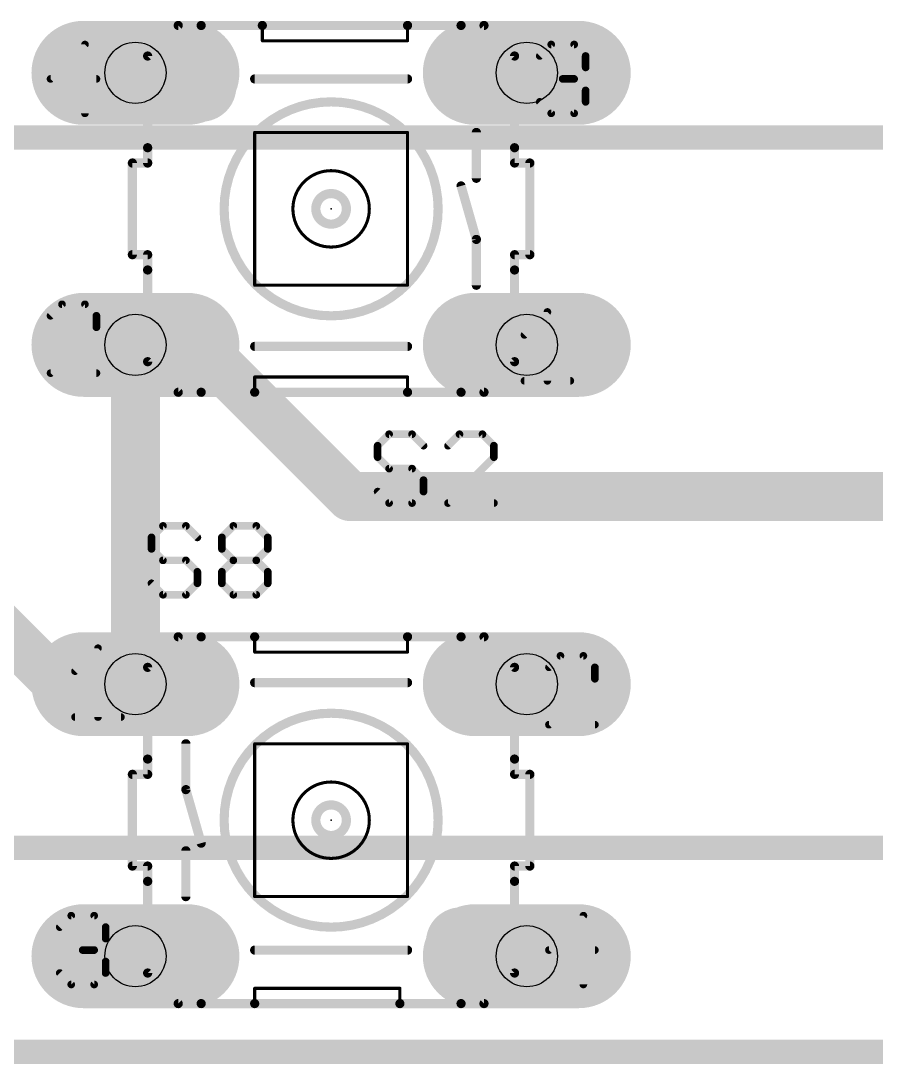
# Model space of a CAD drawing. Extents: x -0.24 to 4.18, y -0.6 to 2.96.
# Drawn here: x 1.222 to 1.781, y 0.574 to 1.257 of the extents above; entities that cross this region are included whole.
import ezdxf

# ---------------------------------------------------------------- set-up
doc = ezdxf.new("R2010")
doc.units = 0
for name, color, linetype in [('1', 22, 'CONTINUOUS'), ('16', 175, 'CONTINUOUS'), ('17', 82, 'CONTINUOUS'), ('21', 253, 'CONTINUOUS'), ('23', 7, 'CONTINUOUS'), ('25', 253, 'CONTINUOUS'), ('29', 253, 'CONTINUOUS'), ('30', 253, 'CONTINUOUS'), ('44', 253, 'CONTINUOUS'), ('51', 253, 'CONTINUOUS')]:
    doc.layers.add(name, color=color, linetype=linetype)

# ---------------------------------------------------------------- blocks, each defined once
blk = doc.blocks.new('LONGP100')
at = {"const_width": 1}
blk.add_lwpolyline([(-0.5, 0), (0.5, 0)], dxfattribs=at)
at = {"const_width": 0.5}
for points in [[(-0.5, 0.25, 1), (-0.5, -0.25)], [(0.5, -0.25, 1), (0.5, 0.25)]]:
    blk.add_lwpolyline(points, format="xyb", dxfattribs=at)

msp = doc.modelspace()

# ---------------------------------------------------------------- linework, layer by layer
at = {"layer": '1', "const_width": 0.032}
for points in [[(1.297, 0.8231), (1.297, 1.0451)], [(1.297, 1.0451), (1.33827, 1.0451)], [(1.33827, 1.0451), (1.43755, 0.94582)], [(1.43755, 0.94582), (2.06329, 0.94582)], [(1.2465, 0.8231), (1.19913, 0.87047)], [(1.297, 0.8231), (1.2465, 0.8231)]]:
    msp.add_lwpolyline(points, dxfattribs=at)
at = {"layer": '1', "const_width": 0.016}
for points in [[(1.305, 1.0451, 1), (1.289, 1.0451)], [(1.297, 1.0531, 1), (1.297, 1.0371)], [(1.343927, 1.050757, 1), (1.332613, 1.039443)], [(1.33827, 1.0371, 1), (1.33827, 1.0531)], [(1.43755, 0.95382, 1), (1.43755, 0.93782)], [(1.431893, 0.940163, 1), (1.443207, 0.951477)], [(1.2465, 0.8311, 1), (1.2465, 0.8151)], [(1.240843, 0.817443, 1), (1.252157, 0.828757)], [(1.297, 0.8151, 1), (1.297, 0.8311)], [(1.289, 0.8231, 1), (1.305, 0.8231)]]:
    msp.add_lwpolyline(points, format="xyb", dxfattribs=at)
at = {"layer": '16', "const_width": 0.016}
for points in [[(2.24029, 1.18085), (1.090089, 1.18085)], [(3.01595, 0.71595), (0.36482, 0.71595)], [(2.40096, 0.58249), (1.09554, 0.58249)]]:
    msp.add_lwpolyline(points, dxfattribs=at)
at = {"layer": '21'}
for points, const_width in [([(1.38, 1.2541), (1.34, 1.2541)], 0.006), ([(1.475, 1.2541), (1.38, 1.2541)], 0.006), ([(1.51, 1.2541), (1.475, 1.2541)], 0.006), ([(1.38, 1.2441), (1.38, 1.2541)], 0.002), ([(1.475, 1.2441), (1.475, 1.2541)], 0.002), ([(1.38, 1.2441), (1.475, 1.2441)], 0.002), ([(1.305, 1.1641), (1.305, 1.1741)], 0.006), ([(1.545, 1.1641), (1.545, 1.1741)], 0.006), ([(1.295, 1.1641), (1.305, 1.1641)], 0.006), ([(1.295, 1.1641), (1.295, 1.1041)], 0.006), ([(1.545, 1.1641), (1.555, 1.1641)], 0.006), ([(1.555, 1.1041), (1.555, 1.1641)], 0.006), ([(1.305, 1.1041), (1.295, 1.1041)], 0.006), ([(1.305, 1.1041), (1.305, 1.0941)], 0.006), ([(1.555, 1.1041), (1.545, 1.1041)], 0.006), ([(1.545, 1.1041), (1.545, 1.0941)], 0.006), ([(1.375, 1.0241), (1.475, 1.0241)], 0.002), ([(1.375, 1.0241), (1.375, 1.0141)], 0.002), ([(1.475, 1.0141), (1.475, 1.0241)], 0.002), ([(1.34, 1.0141), (1.375, 1.0141)], 0.006), ([(1.375, 1.0141), (1.475, 1.0141)], 0.006), ([(1.475, 1.0141), (1.51, 1.0141)], 0.006), ([(1.375, 0.8541), (1.34, 0.8541)], 0.006), ([(1.475, 0.8541), (1.375, 0.8541)], 0.006), ([(1.375, 0.8541), (1.375, 0.8441)], 0.002), ([(1.51, 0.8541), (1.475, 0.8541)], 0.006), ([(1.475, 0.8441), (1.475, 0.8541)], 0.002), ([(1.475, 0.8441), (1.375, 0.8441)], 0.002), ([(1.305, 0.7641), (1.305, 0.7741)], 0.006), ([(1.545, 0.7641), (1.545, 0.7741)], 0.006), ([(1.295, 0.7641), (1.305, 0.7641)], 0.006), ([(1.295, 0.7641), (1.295, 0.7041)], 0.006), ([(1.545, 0.7641), (1.555, 0.7641)], 0.006), ([(1.555, 0.7041), (1.555, 0.7641)], 0.006), ([(1.305, 0.7041), (1.295, 0.7041)], 0.006), ([(1.305, 0.7041), (1.305, 0.6941)], 0.006), ([(1.555, 0.7041), (1.545, 0.7041)], 0.006), ([(1.545, 0.7041), (1.545, 0.6941)], 0.006), ([(1.47, 0.6241), (1.375, 0.6241)], 0.002), ([(1.375, 0.6241), (1.375, 0.6141)], 0.002), ([(1.47, 0.6241), (1.47, 0.6141)], 0.002), ([(1.34, 0.6141), (1.375, 0.6141)], 0.006), ([(1.375, 0.6141), (1.47, 0.6141)], 0.006), ([(1.47, 0.6141), (1.51, 0.6141)], 0.006)]:
    msp.add_lwpolyline(points, dxfattribs=dict(at, const_width=const_width))
for points, const_width in [([(1.34, 1.2556, 1), (1.34, 1.2526)], 0.003), ([(1.38, 1.2556, 1), (1.38, 1.2526)], 0.003), ([(1.38, 1.2526, 1), (1.38, 1.2556)], 0.003), ([(1.475, 1.2556, 1), (1.475, 1.2526)], 0.003), ([(1.475, 1.2526, 1), (1.475, 1.2556)], 0.003), ([(1.51, 1.2526, 1), (1.51, 1.2556)], 0.003), ([(1.3805, 1.2541, 1), (1.3795, 1.2541)], 0.001), ([(1.4755, 1.2541, 1), (1.4745, 1.2541)], 0.001), ([(1.38, 1.2446, 1), (1.38, 1.2436)], 0.001), ([(1.3795, 1.2441, 1), (1.3805, 1.2441)], 0.001), ([(1.4745, 1.2441, 1), (1.4755, 1.2441)], 0.001), ([(1.475, 1.2436, 1), (1.475, 1.2446)], 0.001), ([(1.425, 1.0641, 1), (1.425, 1.2041, 1), (1.425, 1.0641)], 0.006), ([(1.3065, 1.1741, 1), (1.3035, 1.1741)], 0.003), ([(1.5465, 1.1741, 1), (1.5435, 1.1741)], 0.003), ([(1.295, 1.1656, 1), (1.295, 1.1626)], 0.003), ([(1.2965, 1.1641, 1), (1.2935, 1.1641)], 0.003), ([(1.3035, 1.1641, 1), (1.3065, 1.1641)], 0.003), ([(1.305, 1.1626, 1), (1.305, 1.1656)], 0.003), ([(1.545, 1.1656, 1), (1.545, 1.1626)], 0.003), ([(1.5435, 1.1641, 1), (1.5465, 1.1641)], 0.003), ([(1.5565, 1.1641, 1), (1.5535, 1.1641)], 0.003), ([(1.555, 1.1626, 1), (1.555, 1.1656)], 0.003), ([(1.425, 1.1241, 1), (1.425, 1.1441, 1), (1.425, 1.1241)], 0.006), ([(1.295, 1.1056, 1), (1.295, 1.1026)], 0.003), ([(1.3065, 1.1041, 1), (1.3035, 1.1041)], 0.003), ([(1.305, 1.1026, 1), (1.305, 1.1056)], 0.003), ([(1.545, 1.1056, 1), (1.545, 1.1026)], 0.003), ([(1.5465, 1.1041, 1), (1.5435, 1.1041)], 0.003), ([(1.555, 1.1026, 1), (1.555, 1.1056)], 0.003), ([(1.2935, 1.1041, 1), (1.2965, 1.1041)], 0.003), ([(1.5535, 1.1041, 1), (1.5565, 1.1041)], 0.003), ([(1.3035, 1.0941, 1), (1.3065, 1.0941)], 0.003), ([(1.5435, 1.0941, 1), (1.5465, 1.0941)], 0.003), ([(1.375, 1.0246, 1), (1.375, 1.0236)], 0.001), ([(1.3755, 1.0241, 1), (1.3745, 1.0241)], 0.001), ([(1.4755, 1.0241, 1), (1.4745, 1.0241)], 0.001), ([(1.475, 1.0236, 1), (1.475, 1.0246)], 0.001), ([(1.34, 1.0156, 1), (1.34, 1.0126)], 0.003), ([(1.375, 1.0156, 1), (1.375, 1.0126)], 0.003), ([(1.375, 1.0126, 1), (1.375, 1.0156)], 0.003), ([(1.475, 1.0156, 1), (1.475, 1.0126)], 0.003), ([(1.475, 1.0126, 1), (1.475, 1.0156)], 0.003), ([(1.51, 1.0126, 1), (1.51, 1.0156)], 0.003), ([(1.3745, 1.0141, 1), (1.3755, 1.0141)], 0.001), ([(1.4745, 1.0141, 1), (1.4755, 1.0141)], 0.001), ([(1.34, 0.8556, 1), (1.34, 0.8526)], 0.003), ([(1.375, 0.8556, 1), (1.375, 0.8526)], 0.003), ([(1.375, 0.8526, 1), (1.375, 0.8556)], 0.003), ([(1.3755, 0.8541, 1), (1.3745, 0.8541)], 0.001), ([(1.475, 0.8556, 1), (1.475, 0.8526)], 0.003), ([(1.475, 0.8526, 1), (1.475, 0.8556)], 0.003), ([(1.4755, 0.8541, 1), (1.4745, 0.8541)], 0.001), ([(1.51, 0.8526, 1), (1.51, 0.8556)], 0.003), ([(1.375, 0.8446, 1), (1.375, 0.8436)], 0.001), ([(1.3745, 0.8441, 1), (1.3755, 0.8441)], 0.001), ([(1.4745, 0.8441, 1), (1.4755, 0.8441)], 0.001), ([(1.475, 0.8436, 1), (1.475, 0.8446)], 0.001), ([(1.425, 0.6641, 1), (1.425, 0.8041, 1), (1.425, 0.6641)], 0.006), ([(1.3065, 0.7741, 1), (1.3035, 0.7741)], 0.003), ([(1.5465, 0.7741, 1), (1.5435, 0.7741)], 0.003), ([(1.295, 0.7656, 1), (1.295, 0.7626)], 0.003), ([(1.2965, 0.7641, 1), (1.2935, 0.7641)], 0.003), ([(1.3035, 0.7641, 1), (1.3065, 0.7641)], 0.003), ([(1.305, 0.7626, 1), (1.305, 0.7656)], 0.003), ([(1.545, 0.7656, 1), (1.545, 0.7626)], 0.003), ([(1.5435, 0.7641, 1), (1.5465, 0.7641)], 0.003), ([(1.5565, 0.7641, 1), (1.5535, 0.7641)], 0.003), ([(1.555, 0.7626, 1), (1.555, 0.7656)], 0.003), ([(1.425, 0.7241, 1), (1.425, 0.7441, 1), (1.425, 0.7241)], 0.006), ([(1.295, 0.7056, 1), (1.295, 0.7026)], 0.003), ([(1.2935, 0.7041, 1), (1.2965, 0.7041)], 0.003), ([(1.3065, 0.7041, 1), (1.3035, 0.7041)], 0.003), ([(1.305, 0.7026, 1), (1.305, 0.7056)], 0.003), ([(1.545, 0.7056, 1), (1.545, 0.7026)], 0.003), ([(1.5465, 0.7041, 1), (1.5435, 0.7041)], 0.003), ([(1.5535, 0.7041, 1), (1.5565, 0.7041)], 0.003), ([(1.555, 0.7026, 1), (1.555, 0.7056)], 0.003), ([(1.3035, 0.6941, 1), (1.3065, 0.6941)], 0.003), ([(1.5435, 0.6941, 1), (1.5465, 0.6941)], 0.003), ([(1.375, 0.6246, 1), (1.375, 0.6236)], 0.001), ([(1.3755, 0.6241, 1), (1.3745, 0.6241)], 0.001), ([(1.4705, 0.6241, 1), (1.4695, 0.6241)], 0.001), ([(1.47, 0.6236, 1), (1.47, 0.6246)], 0.001), ([(1.34, 0.6156, 1), (1.34, 0.6126)], 0.003), ([(1.375, 0.6156, 1), (1.375, 0.6126)], 0.003), ([(1.375, 0.6126, 1), (1.375, 0.6156)], 0.003), ([(1.3745, 0.6141, 1), (1.3755, 0.6141)], 0.001), ([(1.47, 0.6156, 1), (1.47, 0.6126)], 0.003), ([(1.47, 0.6126, 1), (1.47, 0.6156)], 0.003), ([(1.4695, 0.6141, 1), (1.4705, 0.6141)], 0.001), ([(1.51, 0.6126, 1), (1.51, 0.6156)], 0.003)]:
    msp.add_lwpolyline(points, format="xyb", dxfattribs=dict(at, const_width=const_width))
at = {"layer": '23'}
for p in [(1.425, 1.1341), (1.425, 0.7341)]:
    msp.add_point(p, dxfattribs=at)
at = {"layer": '25', "const_width": 0.005}
for points in [[(1.462928, 0.986638), (1.455421, 0.979132)], [(1.477941, 0.986638), (1.462928, 0.986638)], [(1.485447, 0.979132), (1.477941, 0.986638)], [(1.508967, 0.986638), (1.501461, 0.979132)], [(1.52398, 0.986638), (1.508967, 0.986638)], [(1.531486, 0.979132), (1.52398, 0.986638)], [(1.455421, 0.979132), (1.455421, 0.971626)], [(1.531486, 0.971626), (1.531486, 0.979132)], [(1.455421, 0.971626), (1.462928, 0.964119)], [(1.501461, 0.9416), (1.531486, 0.971626)], [(1.462928, 0.964119), (1.477941, 0.964119)], [(1.477941, 0.964119), (1.485447, 0.956613)], [(1.485447, 0.956613), (1.485447, 0.949106)], [(1.462928, 0.9416), (1.455421, 0.949106)], [(1.485447, 0.949106), (1.477941, 0.9416)], [(1.477941, 0.9416), (1.462928, 0.9416)], [(1.531486, 0.9416), (1.501461, 0.9416)], [(1.315006, 0.926638), (1.3075, 0.919132)], [(1.330019, 0.926638), (1.315006, 0.926638)], [(1.337526, 0.919132), (1.330019, 0.926638)], [(1.353539, 0.919132), (1.361046, 0.926638)], [(1.361046, 0.926638), (1.376058, 0.926638)], [(1.376058, 0.926638), (1.383565, 0.919132)], [(1.3075, 0.919132), (1.3075, 0.911626)], [(1.353539, 0.911626), (1.353539, 0.919132)], [(1.383565, 0.919132), (1.383565, 0.911626)], [(1.3075, 0.911626), (1.315006, 0.904119)], [(1.361046, 0.904119), (1.353539, 0.911626)], [(1.383565, 0.911626), (1.376058, 0.904119)], [(1.315006, 0.904119), (1.330019, 0.904119)], [(1.330019, 0.904119), (1.337526, 0.896613)], [(1.353539, 0.896613), (1.361046, 0.904119)], [(1.361046, 0.904119), (1.376058, 0.904119)], [(1.376058, 0.904119), (1.383565, 0.896613)], [(1.337526, 0.896613), (1.337526, 0.889106)], [(1.353539, 0.889106), (1.353539, 0.896613)], [(1.383565, 0.896613), (1.383565, 0.889106)], [(1.315006, 0.8816), (1.3075, 0.889106)], [(1.337526, 0.889106), (1.330019, 0.8816)], [(1.361046, 0.8816), (1.353539, 0.889106)], [(1.383565, 0.889106), (1.376058, 0.8816)], [(1.330019, 0.8816), (1.315006, 0.8816)], [(1.376058, 0.8816), (1.361046, 0.8816)]]:
    msp.add_lwpolyline(points, dxfattribs=at)
at = {"layer": '25', "const_width": 0.0025}
for points in [[(1.462928, 0.987888, 1), (1.462928, 0.985388)], [(1.463812, 0.985755, 1), (1.462044, 0.987522)], [(1.478824, 0.987522, 1), (1.477057, 0.985755)], [(1.477941, 0.985388, 1), (1.477941, 0.987888)], [(1.508967, 0.987888, 1), (1.508967, 0.985388)], [(1.509851, 0.985755, 1), (1.508083, 0.987522)], [(1.524864, 0.987522, 1), (1.523096, 0.985755)], [(1.52398, 0.985388, 1), (1.52398, 0.987888)], [(1.456671, 0.979132, 1), (1.454171, 0.979132)], [(1.454537, 0.980016, 1), (1.456305, 0.978248)], [(1.484563, 0.978248, 1), (1.486331, 0.980016)], [(1.500577, 0.980016, 1), (1.502345, 0.978248)], [(1.532736, 0.979132, 1), (1.530236, 0.979132)], [(1.530602, 0.978248, 1), (1.53237, 0.980016)], [(1.456305, 0.972509, 1), (1.454537, 0.970742)], [(1.454171, 0.971626, 1), (1.456671, 0.971626)], [(1.530236, 0.971626, 1), (1.532736, 0.971626)], [(1.53237, 0.970742, 1), (1.530602, 0.972509)], [(1.462928, 0.965369, 1), (1.462928, 0.962869)], [(1.462044, 0.963235, 1), (1.463812, 0.965003)], [(1.478824, 0.965003, 1), (1.477057, 0.963235)], [(1.477941, 0.962869, 1), (1.477941, 0.965369)], [(1.486697, 0.956613, 1), (1.484197, 0.956613)], [(1.484563, 0.955729, 1), (1.486331, 0.957497)], [(1.456305, 0.94999, 1), (1.454537, 0.948223)], [(1.484197, 0.949106, 1), (1.486697, 0.949106)], [(1.486331, 0.948223, 1), (1.484563, 0.94999)], [(1.462928, 0.94285, 1), (1.462928, 0.94035)], [(1.462044, 0.940716, 1), (1.463812, 0.942484)], [(1.477057, 0.942484, 1), (1.478824, 0.940716)], [(1.477941, 0.94035, 1), (1.477941, 0.94285)], [(1.501461, 0.94285, 1), (1.501461, 0.94035)], [(1.500577, 0.942484, 1), (1.502345, 0.940716)], [(1.531486, 0.94035, 1), (1.531486, 0.94285)], [(1.315006, 0.927888, 1), (1.315006, 0.925388)], [(1.31589, 0.925755, 1), (1.314123, 0.927522)], [(1.330903, 0.927522, 1), (1.329135, 0.925755)], [(1.330019, 0.925388, 1), (1.330019, 0.927888)], [(1.361046, 0.927888, 1), (1.361046, 0.925388)], [(1.36193, 0.925755, 1), (1.360162, 0.927522)], [(1.376942, 0.927522, 1), (1.375175, 0.925755)], [(1.376058, 0.925388, 1), (1.376058, 0.927888)], [(1.30875, 0.919132, 1), (1.30625, 0.919132)], [(1.354789, 0.919132, 1), (1.352289, 0.919132)], [(1.384815, 0.919132, 1), (1.382315, 0.919132)], [(1.306616, 0.920016, 1), (1.308384, 0.918248)], [(1.336642, 0.918248, 1), (1.338409, 0.920016)], [(1.352655, 0.920016, 1), (1.354423, 0.918248)], [(1.382681, 0.918248, 1), (1.384449, 0.920016)], [(1.308384, 0.912509, 1), (1.306616, 0.910742)], [(1.30625, 0.911626, 1), (1.30875, 0.911626)], [(1.354423, 0.912509, 1), (1.352655, 0.910742)], [(1.352289, 0.911626, 1), (1.354789, 0.911626)], [(1.382315, 0.911626, 1), (1.384815, 0.911626)], [(1.384449, 0.910742, 1), (1.382681, 0.912509)], [(1.315006, 0.905369, 1), (1.315006, 0.902869)], [(1.314123, 0.903235, 1), (1.31589, 0.905003)], [(1.330903, 0.905003, 1), (1.329135, 0.903235)], [(1.330019, 0.902869, 1), (1.330019, 0.905369)], [(1.361046, 0.905369, 1), (1.361046, 0.902869)], [(1.36193, 0.903235, 1), (1.360162, 0.905003)], [(1.360162, 0.903235, 1), (1.36193, 0.905003)], [(1.376942, 0.905003, 1), (1.375175, 0.903235)], [(1.375175, 0.905003, 1), (1.376942, 0.903235)], [(1.376058, 0.902869, 1), (1.376058, 0.905369)], [(1.338776, 0.896613, 1), (1.336276, 0.896613)], [(1.336642, 0.895729, 1), (1.338409, 0.897497)], [(1.354789, 0.896613, 1), (1.352289, 0.896613)], [(1.352655, 0.897497, 1), (1.354423, 0.895729)], [(1.384815, 0.896613, 1), (1.382315, 0.896613)], [(1.382681, 0.895729, 1), (1.384449, 0.897497)], [(1.308384, 0.88999, 1), (1.306616, 0.888223)], [(1.336276, 0.889106, 1), (1.338776, 0.889106)], [(1.338409, 0.888223, 1), (1.336642, 0.88999)], [(1.354423, 0.88999, 1), (1.352655, 0.888223)], [(1.352289, 0.889106, 1), (1.354789, 0.889106)], [(1.382315, 0.889106, 1), (1.384815, 0.889106)], [(1.384449, 0.888223, 1), (1.382681, 0.88999)], [(1.315006, 0.88285, 1), (1.315006, 0.88035)], [(1.314123, 0.880716, 1), (1.31589, 0.882484)], [(1.329135, 0.882484, 1), (1.330903, 0.880716)], [(1.330019, 0.88035, 1), (1.330019, 0.88285)], [(1.361046, 0.88285, 1), (1.361046, 0.88035)], [(1.360162, 0.880716, 1), (1.36193, 0.882484)], [(1.375175, 0.882484, 1), (1.376942, 0.880716)], [(1.376058, 0.88035, 1), (1.376058, 0.88285)]]:
    msp.add_lwpolyline(points, format="xyb", dxfattribs=at)
at = {"layer": '44'}
for centre in [(1.297, 1.2231), (1.553, 1.2231), (1.297, 1.0451), (1.553, 1.0451), (1.297, 0.8231), (1.553, 0.8231), (1.297, 0.6451), (1.553, 0.6451)]:
    msp.add_circle(centre, 0.02, dxfattribs=at)
at = {"layer": '51'}
for points, const_width in [([(1.325, 1.2541), (1.305, 1.2341)], 0.006), ([(1.325, 1.2541), (1.34, 1.2541)], 0.006), ([(1.525, 1.2541), (1.51, 1.2541)], 0.006), ([(1.525, 1.2541), (1.545, 1.2341)], 0.006), ([(1.26398, 1.241638), (1.241461, 1.219119)], 0.005), ([(1.26398, 1.1966), (1.26398, 1.241638)], 0.005), ([(1.561461, 1.234132), (1.568967, 1.241638)], 0.005), ([(1.568967, 1.241638), (1.58398, 1.241638)], 0.005), ([(1.58398, 1.241638), (1.591486, 1.234132)], 0.005), ([(1.305, 1.2341), (1.305, 1.1741)], 0.006), ([(1.545, 1.2341), (1.545, 1.1741)], 0.006), ([(1.591486, 1.234132), (1.591486, 1.226626)], 0.005), ([(1.591486, 1.226626), (1.58398, 1.219119)], 0.005), ([(1.475, 1.2191), (1.375, 1.2191)], 0.006), ([(1.241461, 1.219119), (1.271486, 1.219119)], 0.005), ([(1.58398, 1.219119), (1.576474, 1.219119)], 0.005), ([(1.58398, 1.219119), (1.591486, 1.211613)], 0.005), ([(1.591486, 1.211613), (1.591486, 1.204106)], 0.005), ([(1.568967, 1.1966), (1.561461, 1.204106)], 0.005), ([(1.591486, 1.204106), (1.58398, 1.1966)], 0.005), ([(1.58398, 1.1966), (1.568967, 1.1966)], 0.005), ([(1.375, 1.1841), (1.475, 1.1841)], 0.002), ([(1.375, 1.1841), (1.375, 1.0841)], 0.002), ([(1.475, 1.0841), (1.475, 1.1841)], 0.002), ([(1.52, 1.1541), (1.52, 1.1841)], 0.006), ([(1.52, 1.1141), (1.51, 1.1491)], 0.006), ([(1.52, 1.0841), (1.52, 1.1141)], 0.006), ([(1.305, 1.0941), (1.305, 1.0341)], 0.006), ([(1.545, 1.0341), (1.545, 1.0941)], 0.006), ([(1.475, 1.0841), (1.375, 1.0841)], 0.002), ([(1.248967, 1.071638), (1.241461, 1.064132)], 0.005), ([(1.26398, 1.071638), (1.248967, 1.071638)], 0.005), ([(1.271486, 1.064132), (1.26398, 1.071638)], 0.005), ([(1.271486, 1.056626), (1.271486, 1.064132)], 0.005), ([(1.551461, 1.051626), (1.566474, 1.066638)], 0.005), ([(1.566474, 1.066638), (1.566474, 1.0216)], 0.005), ([(1.241461, 1.0266), (1.271486, 1.056626)], 0.005), ([(1.375, 1.0441), (1.475, 1.0441)], 0.006), ([(1.305, 1.0341), (1.325, 1.0141)], 0.006), ([(1.525, 1.0141), (1.545, 1.0341)], 0.006), ([(1.271486, 1.0266), (1.241461, 1.0266)], 0.005), ([(1.551461, 1.0216), (1.581486, 1.0216)], 0.005), ([(1.325, 1.0141), (1.34, 1.0141)], 0.006), ([(1.525, 1.0141), (1.51, 1.0141)], 0.006), ([(1.325, 0.8541), (1.305, 0.8341)], 0.006), ([(1.325, 0.8541), (1.34, 0.8541)], 0.006), ([(1.525, 0.8541), (1.51, 0.8541)], 0.006), ([(1.545, 0.8341), (1.525, 0.8541)], 0.006), ([(1.2575, 0.831626), (1.272513, 0.846638)], 0.005), ([(1.272513, 0.846638), (1.272513, 0.8016)], 0.005), ([(1.575006, 0.841638), (1.5675, 0.834132)], 0.005), ([(1.590019, 0.841638), (1.575006, 0.841638)], 0.005), ([(1.597526, 0.834132), (1.590019, 0.841638)], 0.005), ([(1.305, 0.8341), (1.305, 0.7741)], 0.006), ([(1.545, 0.7741), (1.545, 0.8341)], 0.006), ([(1.597526, 0.826626), (1.597526, 0.834132)], 0.005), ([(1.475, 0.8241), (1.375, 0.8241)], 0.006), ([(1.5675, 0.7966), (1.597526, 0.826626)], 0.005), ([(1.2575, 0.8016), (1.287526, 0.8016)], 0.005), ([(1.597526, 0.7966), (1.5675, 0.7966)], 0.005), ([(1.33, 0.7841), (1.33, 0.7541)], 0.006), ([(1.375, 0.7841), (1.375, 0.6841)], 0.002), ([(1.375, 0.7841), (1.475, 0.7841)], 0.002), ([(1.475, 0.6841), (1.475, 0.7841)], 0.002), ([(1.33, 0.7541), (1.34, 0.7191)], 0.006), ([(1.33, 0.7141), (1.33, 0.6841)], 0.006), ([(1.305, 0.6341), (1.305, 0.6941)], 0.006), ([(1.545, 0.6341), (1.545, 0.6941)], 0.006), ([(1.475, 0.6841), (1.375, 0.6841)], 0.002), ([(1.2475, 0.664132), (1.255006, 0.671638)], 0.005), ([(1.255006, 0.671638), (1.270019, 0.671638)], 0.005), ([(1.270019, 0.671638), (1.277526, 0.664132)], 0.005), ([(1.590019, 0.671638), (1.5675, 0.649119)], 0.005), ([(1.590019, 0.6266), (1.590019, 0.671638)], 0.005), ([(1.277526, 0.664132), (1.277526, 0.656626)], 0.005), ([(1.277526, 0.656626), (1.270019, 0.649119)], 0.005), ([(1.270019, 0.649119), (1.262513, 0.649119)], 0.005), ([(1.270019, 0.649119), (1.277526, 0.641613)], 0.005), ([(1.375, 0.6491), (1.475, 0.6491)], 0.006), ([(1.5675, 0.649119), (1.597526, 0.649119)], 0.005), ([(1.277526, 0.641613), (1.277526, 0.634106)], 0.005), ([(1.255006, 0.6266), (1.2475, 0.634106)], 0.005), ([(1.277526, 0.634106), (1.270019, 0.6266)], 0.005), ([(1.325, 0.6141), (1.305, 0.6341)], 0.006), ([(1.525, 0.6141), (1.545, 0.6341)], 0.006), ([(1.270019, 0.6266), (1.255006, 0.6266)], 0.005), ([(1.325, 0.6141), (1.34, 0.6141)], 0.006), ([(1.525, 0.6141), (1.51, 0.6141)], 0.006)]:
    msp.add_lwpolyline(points, dxfattribs=dict(at, const_width=const_width))
for points, const_width in [([(1.325, 1.2556, 1), (1.325, 1.2526)], 0.003), ([(1.326061, 1.253039, 1), (1.323939, 1.255161)], 0.003), ([(1.34, 1.2526, 1), (1.34, 1.2556)], 0.003), ([(1.51, 1.2556, 1), (1.51, 1.2526)], 0.003), ([(1.526061, 1.255161, 1), (1.523939, 1.253039)], 0.003), ([(1.525, 1.2526, 1), (1.525, 1.2556)], 0.003), ([(1.26523, 1.241638, 1), (1.26273, 1.241638)], 0.0025), ([(1.264864, 1.240755, 1), (1.263096, 1.242522)], 0.0025), ([(1.568967, 1.242888, 1), (1.568967, 1.240388)], 0.0025), ([(1.569851, 1.240755, 1), (1.568083, 1.242522)], 0.0025), ([(1.584864, 1.242522, 1), (1.583096, 1.240755)], 0.0025), ([(1.58398, 1.240388, 1), (1.58398, 1.242888)], 0.0025), ([(1.3065, 1.2341, 1), (1.3035, 1.2341)], 0.003), ([(1.303939, 1.235161, 1), (1.306061, 1.233039)], 0.003), ([(1.34, 1.1941, 1), (1.34, 1.2341, 1), (1.34, 1.1941)], 0.006), ([(1.51, 1.1991, 1), (1.51, 1.2391, 1), (1.51, 1.1991)], 0.006), ([(1.5465, 1.2341, 1), (1.5435, 1.2341)], 0.003), ([(1.543939, 1.233039, 1), (1.546061, 1.235161)], 0.003), ([(1.560577, 1.235016, 1), (1.562345, 1.233248)], 0.0025), ([(1.592736, 1.234132, 1), (1.590236, 1.234132)], 0.0025), ([(1.590602, 1.233248, 1), (1.59237, 1.235016)], 0.0025), ([(1.59237, 1.225742, 1), (1.590602, 1.227509)], 0.0025), ([(1.375, 1.2206, 1), (1.375, 1.2176)], 0.003), ([(1.475, 1.2176, 1), (1.475, 1.2206)], 0.003), ([(1.590236, 1.226626, 1), (1.592736, 1.226626)], 0.0025), ([(1.241461, 1.220369, 1), (1.241461, 1.217869)], 0.0025), ([(1.240577, 1.220003, 1), (1.242345, 1.218235)], 0.0025), ([(1.271486, 1.217869, 1), (1.271486, 1.220369)], 0.0025), ([(1.576474, 1.220369, 1), (1.576474, 1.217869)], 0.0025), ([(1.584864, 1.220003, 1), (1.583096, 1.218235)], 0.0025), ([(1.583096, 1.220003, 1), (1.584864, 1.218235)], 0.0025), ([(1.58398, 1.217869, 1), (1.58398, 1.220369)], 0.0025), ([(1.592736, 1.211613, 1), (1.590236, 1.211613)], 0.0025), ([(1.590602, 1.210729, 1), (1.59237, 1.212497)], 0.0025), ([(1.562345, 1.20499, 1), (1.560577, 1.203223)], 0.0025), ([(1.590236, 1.204106, 1), (1.592736, 1.204106)], 0.0025), ([(1.59237, 1.203223, 1), (1.590602, 1.20499)], 0.0025), ([(1.26273, 1.1966, 1), (1.26523, 1.1966)], 0.0025), ([(1.568967, 1.19785, 1), (1.568967, 1.19535)], 0.0025), ([(1.568083, 1.195716, 1), (1.569851, 1.197484)], 0.0025), ([(1.583096, 1.197484, 1), (1.584864, 1.195716)], 0.0025), ([(1.58398, 1.19535, 1), (1.58398, 1.19785)], 0.0025), ([(1.375, 1.1846, 1), (1.375, 1.1836)], 0.001), ([(1.3755, 1.1841, 1), (1.3745, 1.1841)], 0.001), ([(1.4755, 1.1841, 1), (1.4745, 1.1841)], 0.001), ([(1.475, 1.1836, 1), (1.475, 1.1846)], 0.001), ([(1.5215, 1.1841, 1), (1.5185, 1.1841)], 0.003), ([(1.3035, 1.1741, 1), (1.3065, 1.1741)], 0.003), ([(1.5435, 1.1741, 1), (1.5465, 1.1741)], 0.003), ([(1.425, 1.1091, 1), (1.425, 1.1591, 1), (1.425, 1.1091)], 0.002), ([(1.5185, 1.1541, 1), (1.5215, 1.1541)], 0.003), ([(1.511442, 1.149512, 1), (1.508558, 1.148688)], 0.003), ([(1.5215, 1.1141, 1), (1.5185, 1.1141)], 0.003), ([(1.518558, 1.113688, 1), (1.521442, 1.114512)], 0.003), ([(1.3065, 1.0941, 1), (1.3035, 1.0941)], 0.003), ([(1.5465, 1.0941, 1), (1.5435, 1.0941)], 0.003), ([(1.5185, 1.0841, 1), (1.5215, 1.0841)], 0.003), ([(1.375, 1.0846, 1), (1.375, 1.0836)], 0.001), ([(1.3745, 1.0841, 1), (1.3755, 1.0841)], 0.001), ([(1.4745, 1.0841, 1), (1.4755, 1.0841)], 0.001), ([(1.475, 1.0836, 1), (1.475, 1.0846)], 0.001), ([(1.248967, 1.072888, 1), (1.248967, 1.070388)], 0.0025), ([(1.249851, 1.070755, 1), (1.248083, 1.072522)], 0.0025), ([(1.264864, 1.072522, 1), (1.263096, 1.070755)], 0.0025), ([(1.26398, 1.070388, 1), (1.26398, 1.072888)], 0.0025), ([(1.34, 1.0291, 1), (1.34, 1.0691, 1), (1.34, 1.0291)], 0.006), ([(1.51, 1.0291, 1), (1.51, 1.0691, 1), (1.51, 1.0291)], 0.006), ([(1.240577, 1.065016, 1), (1.242345, 1.063248)], 0.0025), ([(1.272736, 1.064132, 1), (1.270236, 1.064132)], 0.0025), ([(1.270602, 1.063248, 1), (1.27237, 1.065016)], 0.0025), ([(1.567724, 1.066638, 1), (1.565224, 1.066638)], 0.0025), ([(1.567357, 1.065755, 1), (1.56559, 1.067522)], 0.0025), ([(1.27237, 1.055742, 1), (1.270602, 1.057509)], 0.0025), ([(1.270236, 1.056626, 1), (1.272736, 1.056626)], 0.0025), ([(1.550577, 1.052509, 1), (1.552345, 1.050742)], 0.0025), ([(1.375, 1.0456, 1), (1.375, 1.0426)], 0.003), ([(1.475, 1.0426, 1), (1.475, 1.0456)], 0.003), ([(1.306061, 1.035161, 1), (1.303939, 1.033039)], 0.003), ([(1.3035, 1.0341, 1), (1.3065, 1.0341)], 0.003), ([(1.5435, 1.0341, 1), (1.5465, 1.0341)], 0.003), ([(1.546061, 1.033039, 1), (1.543939, 1.035161)], 0.003), ([(1.241461, 1.02785, 1), (1.241461, 1.02535)], 0.0025), ([(1.240577, 1.027484, 1), (1.242345, 1.025716)], 0.0025), ([(1.271486, 1.02535, 1), (1.271486, 1.02785)], 0.0025), ([(1.551461, 1.02285, 1), (1.551461, 1.02035)], 0.0025), ([(1.581486, 1.02035, 1), (1.581486, 1.02285)], 0.0025), ([(1.325, 1.0156, 1), (1.325, 1.0126)], 0.003), ([(1.34, 1.0126, 1), (1.34, 1.0156)], 0.003), ([(1.51, 1.0156, 1), (1.51, 1.0126)], 0.003), ([(1.525, 1.0126, 1), (1.525, 1.0156)], 0.003), ([(1.565224, 1.0216, 1), (1.567724, 1.0216)], 0.0025), ([(1.323939, 1.013039, 1), (1.326061, 1.015161)], 0.003), ([(1.523939, 1.015161, 1), (1.526061, 1.013039)], 0.003), ([(1.325, 0.8556, 1), (1.325, 0.8526)], 0.003), ([(1.326061, 0.853039, 1), (1.323939, 0.855161)], 0.003), ([(1.34, 0.8526, 1), (1.34, 0.8556)], 0.003), ([(1.51, 0.8556, 1), (1.51, 0.8526)], 0.003), ([(1.526061, 0.855161, 1), (1.523939, 0.853039)], 0.003), ([(1.525, 0.8526, 1), (1.525, 0.8556)], 0.003), ([(1.273763, 0.846638, 1), (1.271263, 0.846638)], 0.0025), ([(1.273397, 0.845755, 1), (1.271629, 0.847522)], 0.0025), ([(1.34, 0.7991, 1), (1.34, 0.8391, 1), (1.34, 0.7991)], 0.006), ([(1.51, 0.7991, 1), (1.51, 0.8391, 1), (1.51, 0.7991)], 0.006), ([(1.575006, 0.842888, 1), (1.575006, 0.840388)], 0.0025), ([(1.57589, 0.840755, 1), (1.574123, 0.842522)], 0.0025), ([(1.590903, 0.842522, 1), (1.589135, 0.840755)], 0.0025), ([(1.590019, 0.840388, 1), (1.590019, 0.842888)], 0.0025), ([(1.256616, 0.832509, 1), (1.258384, 0.830742)], 0.0025), ([(1.3065, 0.8341, 1), (1.3035, 0.8341)], 0.003), ([(1.303939, 0.835161, 1), (1.306061, 0.833039)], 0.003), ([(1.5465, 0.8341, 1), (1.5435, 0.8341)], 0.003), ([(1.543939, 0.833039, 1), (1.546061, 0.835161)], 0.003), ([(1.566616, 0.835016, 1), (1.568384, 0.833248)], 0.0025), ([(1.598776, 0.834132, 1), (1.596276, 0.834132)], 0.0025), ([(1.596642, 0.833248, 1), (1.598409, 0.835016)], 0.0025), ([(1.375, 0.8256, 1), (1.375, 0.8226)], 0.003), ([(1.475, 0.8226, 1), (1.475, 0.8256)], 0.003), ([(1.596276, 0.826626, 1), (1.598776, 0.826626)], 0.0025), ([(1.598409, 0.825742, 1), (1.596642, 0.827509)], 0.0025), ([(1.2575, 0.80285, 1), (1.2575, 0.80035)], 0.0025), ([(1.271263, 0.8016, 1), (1.273763, 0.8016)], 0.0025), ([(1.287526, 0.80035, 1), (1.287526, 0.80285)], 0.0025), ([(1.5675, 0.79785, 1), (1.5675, 0.79535)], 0.0025), ([(1.566616, 0.797484, 1), (1.568384, 0.795716)], 0.0025), ([(1.597526, 0.79535, 1), (1.597526, 0.79785)], 0.0025), ([(1.3315, 0.7841, 1), (1.3285, 0.7841)], 0.003), ([(1.3755, 0.7841, 1), (1.3745, 0.7841)], 0.001), ([(1.375, 0.7846, 1), (1.375, 0.7836)], 0.001), ([(1.4755, 0.7841, 1), (1.4745, 0.7841)], 0.001), ([(1.475, 0.7836, 1), (1.475, 0.7846)], 0.001), ([(1.3035, 0.7741, 1), (1.3065, 0.7741)], 0.003), ([(1.5435, 0.7741, 1), (1.5465, 0.7741)], 0.003), ([(1.425, 0.7091, 1), (1.425, 0.7591, 1), (1.425, 0.7091)], 0.002), ([(1.331442, 0.754512, 1), (1.328558, 0.753688)], 0.003), ([(1.3285, 0.7541, 1), (1.3315, 0.7541)], 0.003), ([(1.3315, 0.7141, 1), (1.3285, 0.7141)], 0.003), ([(1.338558, 0.718688, 1), (1.341442, 0.719512)], 0.003), ([(1.3065, 0.6941, 1), (1.3035, 0.6941)], 0.003), ([(1.5465, 0.6941, 1), (1.5435, 0.6941)], 0.003), ([(1.3285, 0.6841, 1), (1.3315, 0.6841)], 0.003), ([(1.375, 0.6846, 1), (1.375, 0.6836)], 0.001), ([(1.3745, 0.6841, 1), (1.3755, 0.6841)], 0.001), ([(1.4745, 0.6841, 1), (1.4755, 0.6841)], 0.001), ([(1.475, 0.6836, 1), (1.475, 0.6846)], 0.001), ([(1.51, 0.6341, 1), (1.51, 0.6741, 1), (1.51, 0.6341)], 0.006), ([(1.255006, 0.672888, 1), (1.255006, 0.670388)], 0.0025), ([(1.25589, 0.670755, 1), (1.254123, 0.672522)], 0.0025), ([(1.270903, 0.672522, 1), (1.269135, 0.670755)], 0.0025), ([(1.270019, 0.670388, 1), (1.270019, 0.672888)], 0.0025), ([(1.34, 0.6291, 1), (1.34, 0.6691, 1), (1.34, 0.6291)], 0.006), ([(1.591269, 0.671638, 1), (1.588769, 0.671638)], 0.0025), ([(1.590903, 0.670755, 1), (1.589135, 0.672522)], 0.0025), ([(1.246616, 0.665016, 1), (1.248384, 0.663248)], 0.0025), ([(1.278776, 0.664132, 1), (1.276276, 0.664132)], 0.0025), ([(1.276642, 0.663248, 1), (1.278409, 0.665016)], 0.0025), ([(1.276276, 0.656626, 1), (1.278776, 0.656626)], 0.0025), ([(1.278409, 0.655742, 1), (1.276642, 0.657509)], 0.0025), ([(1.262513, 0.650369, 1), (1.262513, 0.647869)], 0.0025), ([(1.270903, 0.650003, 1), (1.269135, 0.648235)], 0.0025), ([(1.269135, 0.650003, 1), (1.270903, 0.648235)], 0.0025), ([(1.270019, 0.647869, 1), (1.270019, 0.650369)], 0.0025), ([(1.375, 0.6506, 1), (1.375, 0.6476)], 0.003), ([(1.475, 0.6476, 1), (1.475, 0.6506)], 0.003), ([(1.5675, 0.650369, 1), (1.5675, 0.647869)], 0.0025), ([(1.566616, 0.650003, 1), (1.568384, 0.648235)], 0.0025), ([(1.597526, 0.647869, 1), (1.597526, 0.650369)], 0.0025), ([(1.278776, 0.641613, 1), (1.276276, 0.641613)], 0.0025), ([(1.276642, 0.640729, 1), (1.278409, 0.642497)], 0.0025), ([(1.248384, 0.63499, 1), (1.246616, 0.633223)], 0.0025), ([(1.276276, 0.634106, 1), (1.278776, 0.634106)], 0.0025), ([(1.278409, 0.633223, 1), (1.276642, 0.63499)], 0.0025), ([(1.306061, 0.635161, 1), (1.303939, 0.633039)], 0.003), ([(1.3035, 0.6341, 1), (1.3065, 0.6341)], 0.003), ([(1.5435, 0.6341, 1), (1.5465, 0.6341)], 0.003), ([(1.546061, 0.633039, 1), (1.543939, 0.635161)], 0.003), ([(1.255006, 0.62785, 1), (1.255006, 0.62535)], 0.0025), ([(1.254123, 0.625716, 1), (1.25589, 0.627484)], 0.0025), ([(1.269135, 0.627484, 1), (1.270903, 0.625716)], 0.0025), ([(1.270019, 0.62535, 1), (1.270019, 0.62785)], 0.0025), ([(1.588769, 0.6266, 1), (1.591269, 0.6266)], 0.0025), ([(1.325, 0.6156, 1), (1.325, 0.6126)], 0.003), ([(1.323939, 0.613039, 1), (1.326061, 0.615161)], 0.003), ([(1.34, 0.6126, 1), (1.34, 0.6156)], 0.003), ([(1.51, 0.6156, 1), (1.51, 0.6126)], 0.003), ([(1.523939, 0.615161, 1), (1.526061, 0.613039)], 0.003), ([(1.525, 0.6126, 1), (1.525, 0.6156)], 0.003)]:
    msp.add_lwpolyline(points, format="xyb", dxfattribs=dict(at, const_width=const_width))

# ---------------------------------------------------------------- block references
at = {"layer": '17', "xscale": 0.06, "yscale": 0.06, "rotation": 180}
for p in [(1.297, 1.2231), (1.297, 1.2231), (1.553, 1.2231), (1.553, 1.2231), (1.297, 1.0451), (1.297, 1.0451), (1.553, 1.0451), (1.553, 1.0451)]:
    msp.add_blockref('LONGP100', p, dxfattribs=at)
at = {"layer": '17', "xscale": 0.06, "yscale": 0.06}
for p in [(1.297, 0.8231), (1.297, 0.8231), (1.553, 0.8231), (1.553, 0.8231), (1.297, 0.6451), (1.297, 0.6451), (1.553, 0.6451), (1.553, 0.6451)]:
    msp.add_blockref('LONGP100', p, dxfattribs=at)
at = {"layer": '29', "xscale": 0.068, "yscale": 0.068, "rotation": 180}
for p in [(1.297, 1.2231), (1.553, 1.2231), (1.297, 1.0451), (1.553, 1.0451)]:
    msp.add_blockref('LONGP100', p, dxfattribs=at)
at = {"layer": '29', "xscale": 0.068, "yscale": 0.068}
for p in [(1.297, 0.8231), (1.553, 0.8231), (1.297, 0.6451), (1.553, 0.6451)]:
    msp.add_blockref('LONGP100', p, dxfattribs=at)
at = {"layer": '30', "xscale": 0.068, "yscale": 0.068, "rotation": 180}
for p in [(1.297, 1.2231), (1.553, 1.2231), (1.297, 1.0451), (1.553, 1.0451)]:
    msp.add_blockref('LONGP100', p, dxfattribs=at)
at = {"layer": '30', "xscale": 0.068, "yscale": 0.068}
for p in [(1.297, 0.8231), (1.553, 0.8231), (1.297, 0.6451), (1.553, 0.6451)]:
    msp.add_blockref('LONGP100', p, dxfattribs=at)

doc.saveas('drawing.dxf')
